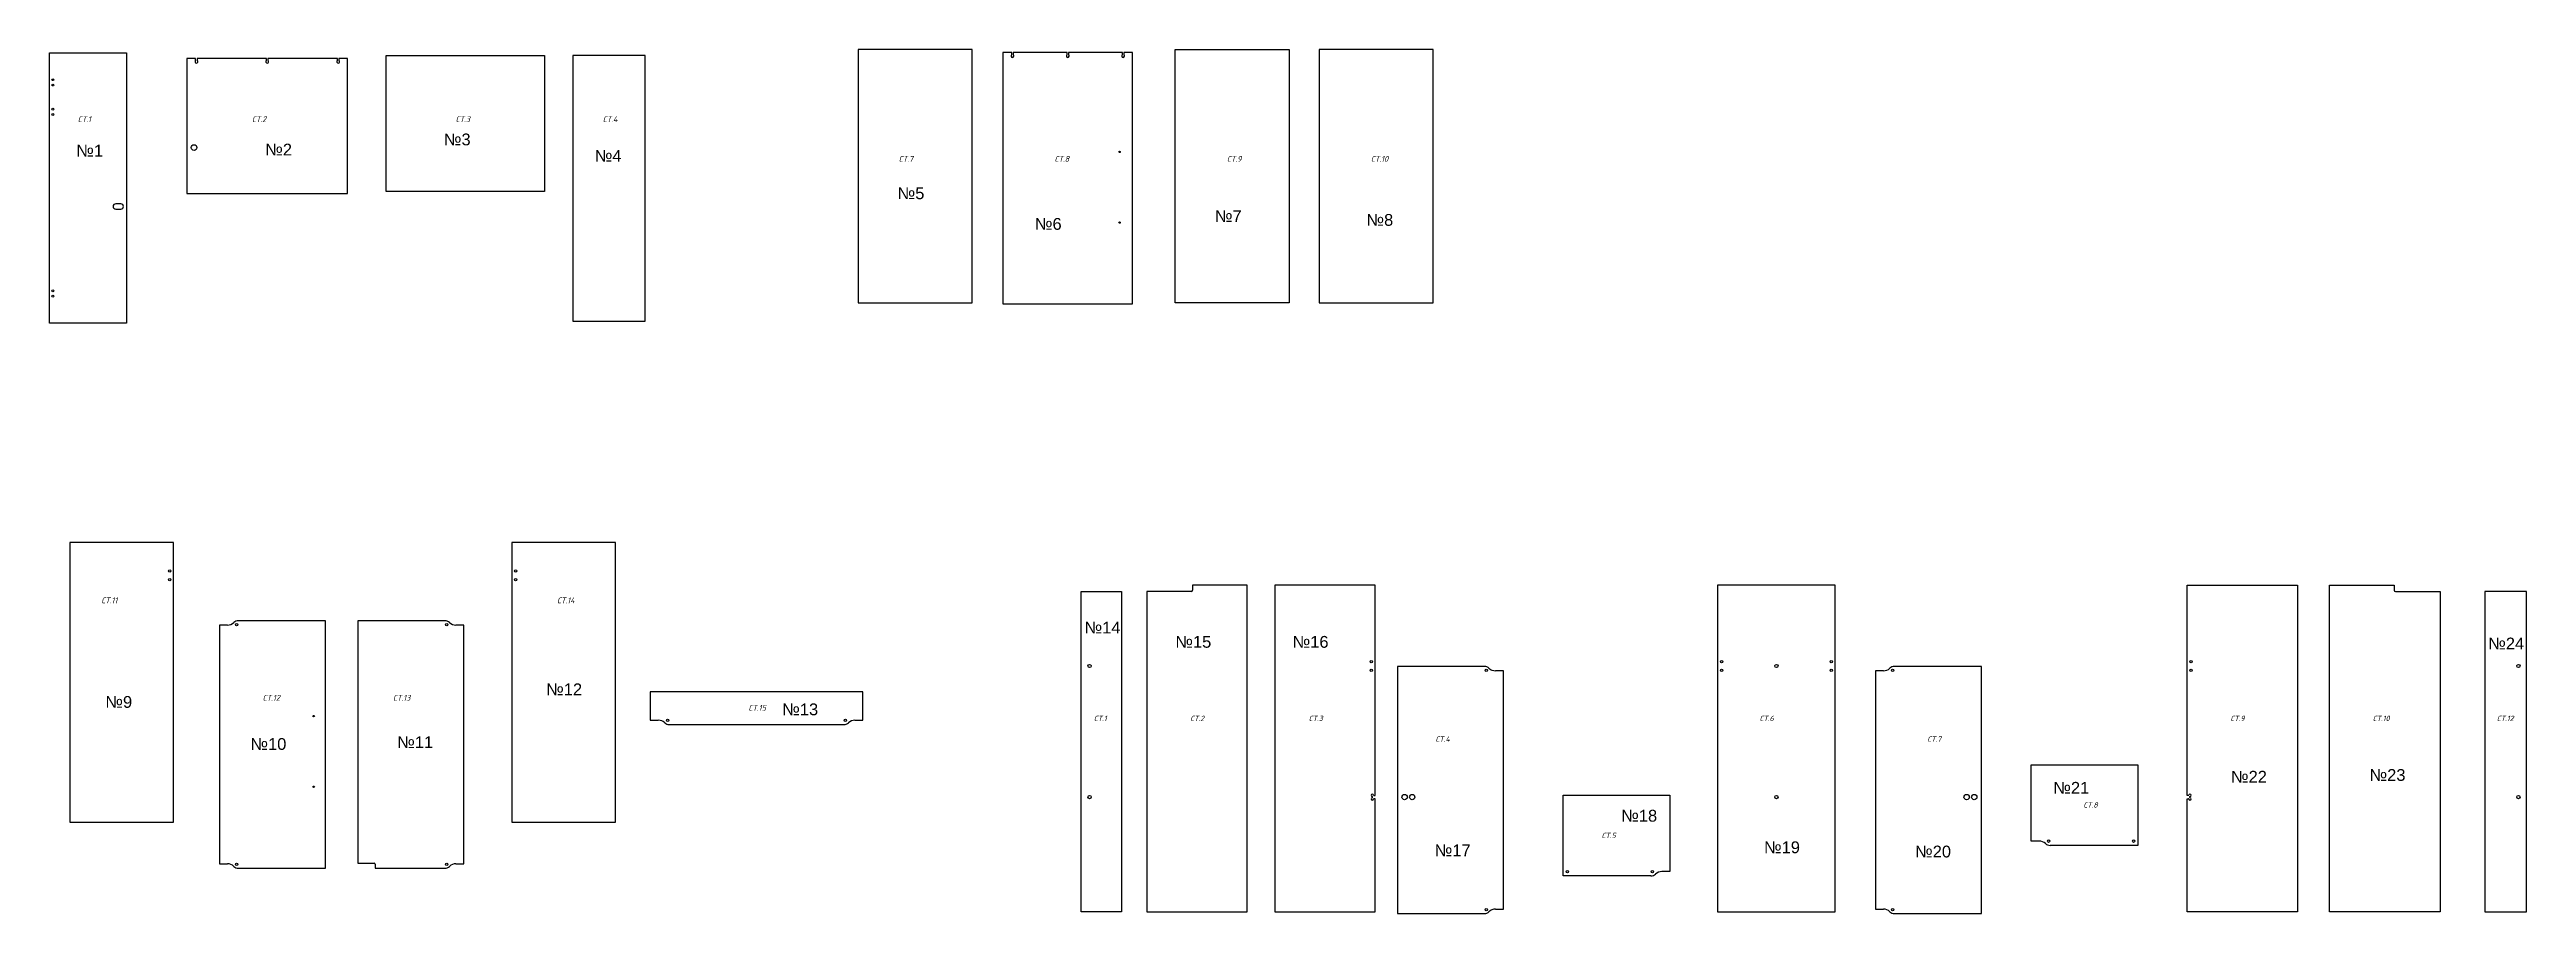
# Model space of a CAD drawing. Header units: millimetres. Extents: x 728108 to 749146, y 165149 to 172483.
import ezdxf

# ---------------------------------------------------------------- set-up
doc = ezdxf.new("R2010")
doc.units = ezdxf.units.MM
doc.styles.add('MtX_Arial', font='')
doc.styles.get("Standard").update_dxf_attribs({"font": 'isocpeui.ttf'})
doc.styles.get('MtX_Arial').set_extended_font_data('Arial')

msp = doc.modelspace()

# ---------------------------------------------------------------- linework, layer by layer
for p, q in [((728108, 172454), (728762, 172454)), ((728108, 170161), (728108, 172454)), ((728762, 172454), (728762, 170161)), ((730967, 171277), (730967, 172433)), ((730967, 172433), (732311, 172433)), ((732311, 172433), (732311, 171277)), ((733166, 172433), (732553, 172433)), ((732553, 172433), (732553, 170177)), ((733166, 170177), (733166, 172433)), ((735943, 172483), (734977, 172483)), ((734977, 172483), (734977, 170334)), ((735943, 170334), (735943, 172483)), ((737669, 172483), (738637, 172483)), ((737669, 170334), (737669, 172483)), ((738637, 172483), (738637, 170334)), ((739860, 172483), (738891, 172483)), ((738891, 172483), (738891, 170334)), ((739860, 170334), (739860, 172483)), ((732311, 171277), (730967, 171277)), ((728714, 171173), (728670, 171173)), ((728670, 171129), (728714, 171129)), ((734977, 170334), (735943, 170334)), ((738637, 170334), (737669, 170334)), ((738891, 170334), (739860, 170334)), ((728762, 170161), (728108, 170161)), ((732553, 170177), (733166, 170177)), ((743684, 167209), (743616, 167209)), ((743616, 167209), (743616, 165186)), ((744516, 167246), (743777, 167246)), ((744516, 165149), (744516, 167246)), ((743616, 165186), (743684, 165186)), ((743777, 165149), (744516, 165149))]:
    msp.add_line(p, q)
at = {"ltscale": 2}
for p, q in [((729349, 172408), (729275, 172408)), ((729275, 172408), (729275, 171261)), ((729349, 172390), (729349, 172408)), ((729951, 172408), (729361, 172408)), ((729361, 172408), (729361, 172390)), ((729951, 172390), (729951, 172408)), ((730554, 172408), (729963, 172408)), ((729963, 172408), (729963, 172390)), ((730554, 172390), (730554, 172408)), ((730640, 172408), (730566, 172408)), ((730566, 172408), (730566, 172390)), ((730640, 171261), (730640, 172408)), ((736280, 172458), (736206, 172458)), ((736206, 172458), (736206, 170324)), ((736280, 172440), (736280, 172458)), ((736750, 172458), (736292, 172458)), ((736292, 172458), (736292, 172440)), ((736750, 172440), (736750, 172458)), ((737220, 172458), (736762, 172458)), ((736762, 172458), (736762, 172440)), ((737220, 172440), (737220, 172458)), ((737306, 172458), (737232, 172458)), ((737232, 172458), (737232, 172440)), ((737306, 170324), (737306, 172458)), ((729275, 171261), (730640, 171261)), ((736206, 170324), (737306, 170324))]:
    msp.add_line(p, q, dxfattribs=at)
at = {"ltscale": 20}
for p, q in [((729162, 168298), (728281, 168298)), ((728281, 168298), (728281, 165924)), ((729162, 165924), (729162, 168298)), ((732914, 168298), (732034, 168298)), ((732034, 168298), (732034, 165924)), ((732914, 165924), (732914, 168298)), ((736869, 167883), (737214, 167883)), ((736869, 165163), (736869, 167883)), ((737214, 167883), (737214, 165163)), ((737807, 167883), (737427, 167883)), ((737427, 167883), (737427, 165163)), ((738281, 167936), (737817, 167936)), ((737817, 167936), (737817, 167893)), ((738281, 165163), (738281, 167936)), ((739368, 167936), (738514, 167936)), ((738514, 167936), (738514, 165163)), ((739368, 166152), (739368, 167936)), ((743275, 167936), (742275, 167936)), ((742275, 167936), (742275, 165163)), ((743275, 165163), (743275, 167936)), ((746263, 166152), (746263, 167936)), ((746263, 167936), (747202, 167936)), ((747202, 167936), (747202, 165163)), ((747474, 167936), (748023, 167936)), ((747474, 165163), (747474, 167936)), ((748023, 167936), (748023, 167893)), ((748033, 167883), (748413, 167883)), ((748413, 167883), (748413, 165163)), ((749146, 167883), (748791, 167883)), ((748791, 167883), (748791, 165163)), ((749146, 165163), (749146, 167883)), ((729619, 167597), (729551, 167597)), ((729551, 167597), (729551, 165571)), ((730451, 167634), (729711, 167634)), ((730451, 165534), (730451, 167634)), ((731466, 167634), (730727, 167634)), ((730727, 167634), (730727, 165577)), ((731627, 167597), (731559, 167597)), ((731627, 165571), (731627, 167597)), ((740296, 167246), (739557, 167246)), ((739557, 167246), (739557, 165149)), ((740457, 167209), (740389, 167209)), ((740457, 165186), (740457, 167209)), ((744938, 165764), (744938, 166412)), ((744938, 166412), (745844, 166412)), ((745844, 166412), (745844, 165727)), ((739344, 166133), (739344, 166142)), ((739355, 166152), (739368, 166152)), ((739368, 166122), (739355, 166122)), ((739368, 165163), (739368, 166122)), ((740965, 165468), (740965, 166153)), ((740965, 166153), (741871, 166153)), ((741871, 166153), (741871, 165505)), ((746276, 166152), (746263, 166152)), ((746263, 165163), (746263, 166122)), ((746263, 166122), (746276, 166122)), ((746287, 166133), (746287, 166142)), ((728281, 165924), (729162, 165924)), ((732034, 165924), (732914, 165924)), ((729551, 165571), (729619, 165571)), ((730727, 165577), (730865, 165577)), ((731559, 165571), (731627, 165571)), ((745007, 165764), (744938, 165764)), ((745844, 165727), (745099, 165727)), ((729711, 165534), (730451, 165534)), ((730875, 165567), (730875, 165534)), ((730875, 165534), (731466, 165534)), ((741710, 165468), (740965, 165468)), ((741871, 165505), (741802, 165505)), ((737214, 165163), (736869, 165163)), ((737427, 165163), (738281, 165163)), ((738514, 165163), (739368, 165163)), ((739557, 165149), (740296, 165149)), ((740389, 165186), (740457, 165186)), ((742275, 165163), (743275, 165163)), ((747202, 165163), (746263, 165163)), ((748413, 165163), (747474, 165163)), ((748791, 165163), (749146, 165163))]:
    msp.add_line(p, q, dxfattribs=at)
for p, q in [((735017, 167030), (733209, 167030)), ((733209, 167030), (733209, 166790)), ((735017, 166790), (735017, 167030)), ((733209, 166790), (733278, 166790)), ((733371, 166753), (734855, 166753)), ((734948, 166790), (735017, 166790))]:
    msp.add_line(p, q).dxf.unprotected_set("ltscale", 0)
for centre, radius in [((728136, 172227), 8), ((728136, 172182), 8), ((728136, 171977), 8), ((728136, 171932), 8), ((729335, 171651), 24), ((737196, 171614), 6), ((737196, 171014), 6), ((728136, 170434), 8), ((728136, 170389), 8), ((730351, 166825), 6), ((730351, 166225), 6)]:
    msp.add_circle(centre, radius)
for centre, radius in [((729129, 168057), 10), ((729129, 167984), 10), ((732067, 168057, 40), 10), ((732067, 167984, 40), 10), ((729697, 167601), 10), ((731481, 167601), 10), ((736941, 167250), 14), ((739334, 167287), 10), ((742309, 167287), 10), ((742775, 167250), 14), ((743241, 167287), 10), ((746297, 167287), 10), ((749078, 167250), 14), ((739334, 167214), 10), ((740311, 167213), 10), ((742309, 167214), 10), ((743241, 167214), 10), ((743762, 167213), 10), ((746297, 167214), 10), ((733358, 166789), 10), ((734868, 166789), 10), ((736941, 166137), 14), ((739617, 166137), 22.5), ((739682, 166137), 22.5), ((742775, 166137), 14), ((744391, 166137), 22.5), ((744456, 166137), 22.5), ((749078, 166137), 14), ((729697, 165567), 10), ((731481, 165567), 10), ((745087, 165763), 10), ((745809, 165763), 10), ((741000, 165504), 10), ((741722, 165504), 10), ((740311, 165182), 10), ((743762, 165182), 10)]:
    msp.add_circle(centre, radius, dxfattribs=at)
at = {"ltscale": 2}
for centre, radius, start, end in [((729355, 172379), 12, 122.579, 57.421), ((729348, 172390), 1, 302.579, 360), ((729362, 172390), 1, 180, 237.421), ((729957, 172379), 12, 122.579, 57.421), ((729950, 172390), 1, 302.579, 360), ((729964, 172390), 1, 180, 237.421), ((730560, 172379), 12, 122.579, 57.421), ((730553, 172390), 1, 302.579, 360), ((730567, 172390), 1, 180, 237.421), ((736286, 172429), 12, 122.579, 57.421), ((736279, 172440), 1, 302.579, 360), ((736293, 172440), 1, 180, 237.421), ((736756, 172429), 12, 122.579, 57.421), ((736749, 172440), 1, 302.579, 360), ((736763, 172440), 1, 180, 237.421), ((737226, 172429), 12, 122.579, 57.421), ((737219, 172440), 1, 302.579, 360), ((737233, 172440), 1, 180, 237.421)]:
    msp.add_arc(centre, radius, start, end, dxfattribs=at)
for centre, radius, start, end in [((728670, 171151), 22, 90, 270), ((728714, 171151), 22, 270, 90), ((743684, 167289), 80, 270, 313.5005), ((743777, 167191), 55, 89.9992, 133.3871), ((743684, 165106), 80, 46.4995, 90), ((743777, 165204), 55, 226.6132, 270)]:
    msp.add_arc(centre, radius, start, end)
at = {"ltscale": 20}
for centre, radius, start, end in [((737807, 167893), 10, 270, 0), ((748033, 167893), 10, 180, 270), ((729619, 167677), 80, 270, 313.5005), ((729711, 167579), 55, 90.1568, 133.3868), ((731466, 167579), 55, 46.6132, 89.8432), ((731559, 167677), 80, 226.4995, 270), ((740296, 167191), 55, 46.4785, 89.8432), ((740389, 167289), 80, 226.5921, 270), ((739344, 166152), 10, 5.2159, 264.7841), ((739344, 166122), 10, 95.2159, 354.7841), ((739343, 166142), 1, 360, 84.7841), ((739343, 166133), 1, 275.2159, 0), ((739355, 166153), 1, 185.2159, 270), ((739355, 166121), 1, 90, 174.7841), ((746276, 166153), 1, 270, 354.7841), ((746276, 166121), 1, 5.2159, 90), ((746287, 166152), 10, 275.2159, 174.7841), ((746287, 166122), 10, 185.2159, 84.7841), ((746288, 166142), 1, 95.2159, 180), ((746288, 166133), 1, 180, 264.7841), ((729619, 165491), 80, 46.4995, 90), ((730865, 165567), 10, 0, 90), ((731559, 165491), 80, 90, 133.5005), ((745007, 165684), 80, 46.4995, 90), ((745099, 165782), 55, 226.6132, 270), ((729711, 165589), 55, 226.6132, 269.8432), ((731466, 165589), 55, 270.1568, 313.3868), ((741710, 165523), 55, 270, 313.3868), ((741802, 165425), 80, 90, 133.5005), ((740296, 165204), 55, 270, 313.5215), ((740389, 165106), 80, 90, 133.4079)]:
    msp.add_arc(centre, radius, start, end, dxfattribs=at)
for centre, radius, start, end in [((733278, 166710), 80, 46.5921, 90), ((733371, 166808), 55, 226.4785, 270.0001), ((734855, 166808), 55, 270.0003, 313.3868), ((734948, 166710), 80, 90, 133.5005)]:
    msp.add_arc(centre, radius, start, end).dxf.unprotected_set("ltscale", 0)

# ---------------------------------------------------------------- texts
for s, height, p in [('СТ.1', 50, (728349, 171867)), ('СТ.2', 50, (729828, 171867)), ('СТ.3', 50, (731558, 171867)), ('СТ.4', 50, (732808, 171867)), ('СТ.7', 50, (735322, 171530)), ('СТ.8', 50, (736645, 171530)), ('СТ.9', 50, (738109, 171530)), ('СТ.10', 50, (739332, 171530)), ('СТ.11', 50, (728548, 167782)), ('СТ.14', 50, (732419, 167782)), ('СТ.12', 50, (729919, 166955)), ('СТ.13', 50, (731026, 166955)), ('СТ.15', 50, (734045, 166870)), ('СТ.1', 45, (736979, 166783)), ('СТ.2', 45, (737797, 166783)), ('СТ.3', 45, (738804, 166783)), ('СТ.4', 45, (739880, 166607)), ('СТ.6', 45, (742633, 166783)), ('СТ.7', 45, (744057, 166607)), ('СТ.9', 45, (746632, 166783)), ('СТ.10', 45, (747841, 166783)), ('СТ.12', 45, (748895, 166783)), ('СТ.8', 45, (745383, 166048)), ('СТ.5', 45, (741291, 165789))]:
    msp.add_text(s, height=height).set_placement(p)
at = {"style": 'MtX_Arial'}
for s, p in [('№1', (728335, 171575)), ('№2', (729940, 171584)), ('№3', (731457, 171670)), ('№4', (732739, 171531)), ('№5', (735311, 171213)), ('№6', (736477, 170953)), ('№7', (738006, 171019)), ('№8', (739293, 170987)), ('№14', (736899, 167526)), ('№15', (737670, 167405)), ('№16', (738666, 167405)), ('№24', (748821, 167391)), ('№12', (732326, 167002)), ('№9', (728582, 166895)), ('№13', (734331, 166832)), ('№10', (729814, 166538)), ('№11', (731061, 166553)), ('№21', (745127, 166166)), ('№22', (746636, 166260)), ('№23 ', (747813, 166275)), ('№18', (741457, 165929)), ('№17', (739873, 165635)), ('№19', (742670, 165661)), ('№20', (743953, 165625))]:
    msp.add_text(s, height=100, dxfattribs=at).set_placement(p)

doc.saveas('drawing.dxf')
